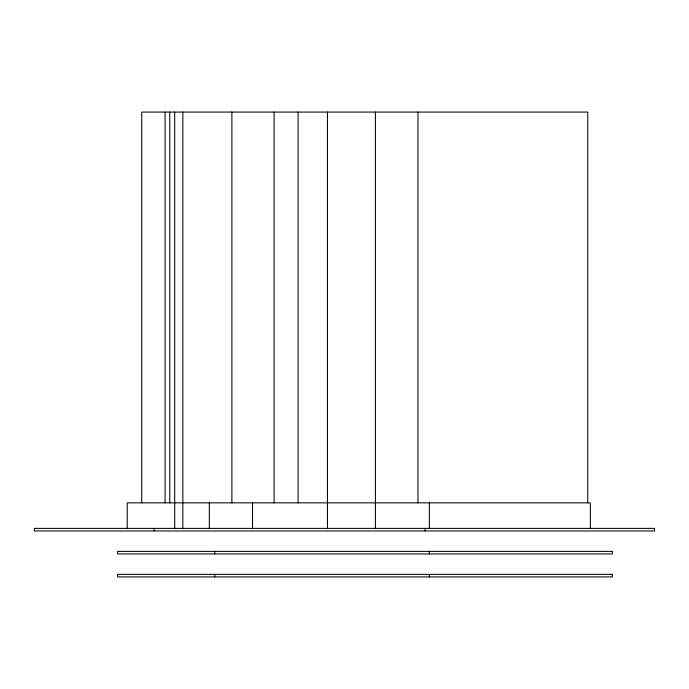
<?xml version="1.0" encoding="UTF-8"?>
<svg xmlns="http://www.w3.org/2000/svg" width="689" height="689" viewBox="0 0 689 689"><rect width="100%" height="100%" fill="white"/><g stroke="black" fill="none" stroke-linecap="round" stroke-linejoin="round"><path stroke-width="1.03" d="M590.352 528.394L590.352 502.849L127.215 502.849L127.215 528.394M587.76 502.849L587.76 112.074L141.727 112.074L141.727 502.849M429.359 502.849L429.359 528.394M429.359 551.381L429.359 553.939M429.359 574.368L429.359 576.926M425.182 528.394L425.182 530.952M417.973 112.074L417.973 502.849M375.41 112.074L375.41 528.394M327.456 112.074L327.456 528.394M298.087 112.074L298.087 502.849M274.11 112.074L274.11 502.849M252.527 502.849L252.527 528.394M231.883 112.074L231.883 502.849M214.761 551.381L214.761 553.939M214.761 574.368L214.761 576.926M209.318 502.849L209.318 528.394M182.843 112.074L182.843 528.394M174.696 112.074L174.696 528.394M169.752 112.074L169.752 502.849M165.084 112.074L165.084 502.849M154.241 528.394L154.241 530.952M654.55 528.394L34.45 528.394L34.45 530.952L654.55 530.952L654.55 528.394M612.34 551.381L117.595 551.381L117.595 553.939L612.34 553.939L612.34 551.381M612.34 574.368L117.595 574.368L117.595 576.926L612.34 576.926L612.34 574.368"/></g></svg>
